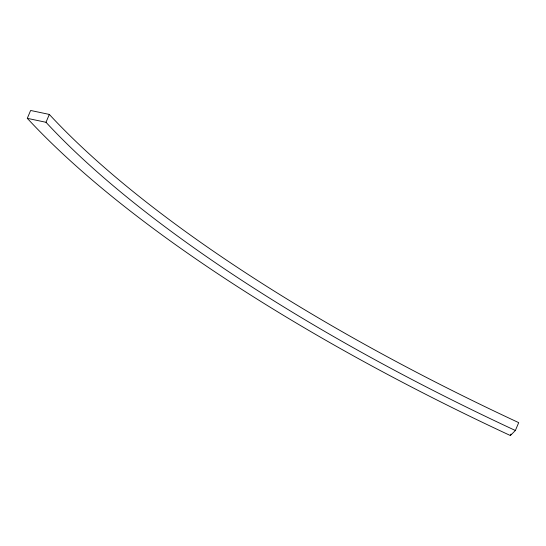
<?xml version="1.0" encoding="UTF-8"?>
<svg xmlns="http://www.w3.org/2000/svg" width="546" height="546" viewBox="0 0 546 546"><rect width="100%" height="100%" fill="white"/><g stroke="black" fill="none" stroke-linecap="round" stroke-linejoin="round"><path stroke-width="0.82" d="M27.3 118.339L30.624 110.469L49.324 114.428A768.857 227.354 22.9 0 0 518.7 422.631L515.376 430.494L510.367 435.531A791.277 233.988 22.9 0 1 27.3 118.339L46.001 122.29A768.857 227.354 22.9 0 0 515.376 430.494M46.001 122.29L49.324 114.428M510.367 435.531L510.974 434.097"/></g></svg>
